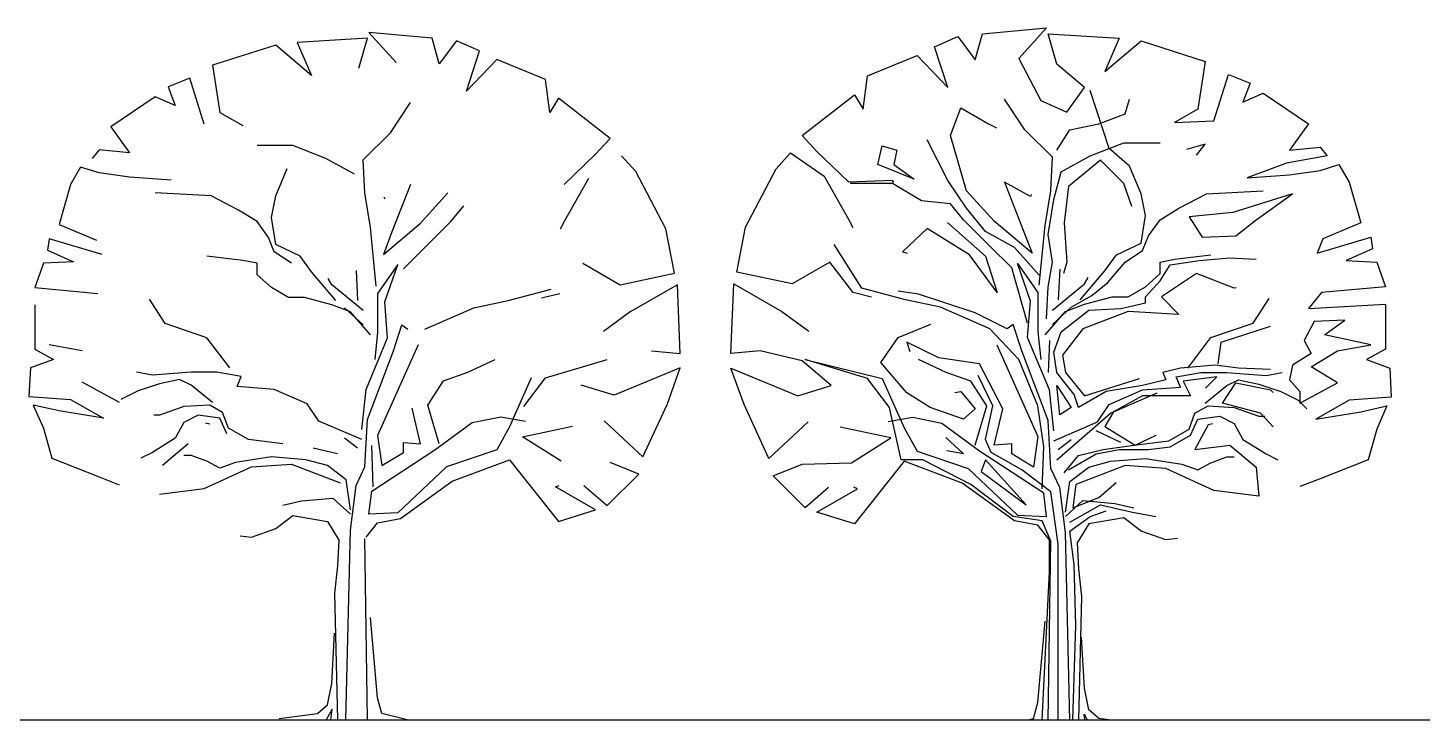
# Model space of a CAD drawing. Header units: millimetres. Extents: x 217.2 to 255.1, y 166.7 to 190.9.
# Drawn here: x 238.8 to 246.91, y 171.92 to 175.95 of the extents above; entities that cross this region are included whole.
import ezdxf

# ---------------------------------------------------------------- set-up
doc = ezdxf.new("R2010")
doc.units = ezdxf.units.MM
doc.layers.add('s', color=145, linetype='Continuous')
doc.layers.add('trees', color=104, linetype='Continuous')

msp = doc.modelspace()

# ---------------------------------------------------------------- linework, layer by layer
at = {"layer": 's', "color": 0}
msp.add_line((217.1888, 171.9233), (255.1288, 171.9233), dxfattribs=at)
at = {"layer": 'trees', "color": 84, "true_color": 0x2aaf18}
for p, q in [((241.1544, 175.888), (240.7873, 175.9214)), ((240.7873, 175.9214), (240.9458, 175.7463)), ((240.2449, 175.8463), (239.8777, 175.7296)), ((240.4535, 175.6712), (240.2449, 175.8463)), ((240.7789, 175.888), (240.37, 175.863)), ((240.37, 175.863), (240.4535, 175.6712)), ((241.1962, 175.7379), (241.1544, 175.888)), ((241.2963, 175.8713), (241.1962, 175.7379)), ((241.4298, 175.813), (241.2963, 175.8713)), ((241.3547, 175.5795), (241.4298, 175.813)), ((241.53, 175.7629), (241.3547, 175.5795)), ((239.8777, 175.7296), (239.9194, 175.4544)), ((244.6018, 175.3553), (244.4833, 175.5329)), ((245.1857, 175.4483), (245.211, 175.5329)), ((245.9895, 175.5667), (246.2518, 175.3891)), ((245.651, 175.2707), (245.5432, 175.2393)), ((245.6011, 175.2066), (245.651, 175.2707)), ((246.1249, 175.1608), (245.8964, 175.0762)), ((245.8964, 175.0762), (246.1418, 175.0931)), ((245.4987, 174.8986), (245.6595, 174.9832)), ((245.6595, 174.9832), (245.9895, 175.0001)), ((246.6495, 173.6133), (246.5987, 173.4357))]:
    msp.add_line(p, q, dxfattribs=at)
at = {"layer": 'trees', "color": 97, "true_color": 0x25742c}
for p, q in [((244.3141, 175.7612), (244.3564, 175.9134)), ((244.3564, 175.9134), (244.7287, 175.9472)), ((244.7287, 175.9472), (244.568, 175.7696)), ((244.788, 175.7358), (244.7372, 175.9134)), ((244.7372, 175.9134), (245.1518, 175.888)), ((240.7289, 175.7129), (240.7789, 175.888)), ((244.0772, 175.8373), (244.2126, 175.8965)), ((244.2126, 175.8965), (244.3141, 175.7612)), ((245.2787, 175.8711), (245.651, 175.7527)), ((243.688, 175.6682), (243.9757, 175.7865)), ((243.6626, 175.4737), (243.688, 175.6682)), ((245.7864, 175.6766), (245.9133, 175.6259)), ((239.8276, 175.3876), (239.7442, 175.6545)), ((245.9133, 175.6259), (245.871, 175.5159)), ((243.3072, 175.3215), (243.6118, 175.5582)), ((243.6118, 175.5582), (243.6626, 175.4737)), ((245.871, 175.5159), (245.9895, 175.5667)), ((239.9194, 175.4544), (240.0529, 175.3793)), ((244.3903, 175.3891), (244.4365, 175.366)), ((246.2518, 175.3891), (246.1418, 175.2369)), ((242.1058, 175.2125), (242.1892, 175.3043)), ((243.3918, 175.2284), (243.3072, 175.3215)), ((243.1549, 175.127), (243.2395, 175.22)), ((246.1418, 175.2369), (246.3195, 175.2538)), ((246.3195, 175.2538), (246.3618, 175.2031)), ((239.11, 175.1375), (239.0515, 175.0374)), ((239.2184, 175.1041), (239.11, 175.1375)), ((239.3937, 175.0791), (239.2184, 175.1041)), ((242.9772, 174.7887), (243.1549, 175.127)), ((246.3195, 175.1185), (246.4295, 175.1523)), ((246.4295, 175.1523), (246.4887, 175.0509)), ((246.4887, 175.0509), (246.5564, 174.8141)), ((242.9264, 174.5266), (242.9772, 174.7887)), ((244.1521, 174.8145), (244.1534, 174.8141)), ((245.558, 174.8479), (245.6341, 174.7295)), ((238.9264, 174.7205), (238.918, 174.6538)), ((246.6156, 174.7295), (246.6241, 174.6619)), ((246.6241, 174.6619), (246.4718, 174.5942)), ((238.893, 174.5787), (238.8429, 174.4369)), ((246.4718, 174.5942), (246.6495, 174.5858)), ((246.6495, 174.5858), (246.7003, 174.442)), ((242.2476, 174.4536), (242.5647, 174.5203)), ((242.5814, 174.4536), (242.306, 174.2952)), ((242.8926, 174.053), (242.9095, 174.4589)), ((238.8429, 174.4369), (239.2101, 174.4036)), ((238.8429, 174.3369), (238.8429, 174.0783)), ((246.7003, 174.3405), (246.7003, 174.0784)), ((243.8657, 174.146), (244.0552, 174.225)), ((246.4633, 174.2475), (246.2857, 174.2391)), ((238.8429, 174.0783), (238.9514, 174.0199)), ((239.1183, 174.07), (238.9264, 174.1033)), ((246.7003, 174.0784), (246.5903, 174.0192)), ((238.8179, 173.9699), (238.8095, 173.8031)), ((238.9514, 174.0199), (238.8179, 173.9699)), ((242.9687, 173.7571), (242.8926, 173.9685)), ((246.5903, 174.0192), (246.7256, 173.9685)), ((246.7256, 173.9685), (246.7341, 173.7993)), ((239.3353, 173.7698), (239.1183, 173.8865)), ((245.4057, 173.9431), (245.4226, 173.9008)), ((245.5072, 173.8585), (245.4818, 173.9177)), ((238.8095, 173.8031), (239.0515, 173.7864)), ((239.4438, 173.8365), (239.3436, 173.7864)), ((242.2142, 173.8115), (242.0223, 173.8698)), ((246.7341, 173.7993), (246.4887, 173.7824)), ((238.9848, 173.7197), (238.8346, 173.7531)), ((238.8346, 173.7531), (238.893, 173.6196)), ((239.2435, 173.678), (238.9848, 173.7197)), ((239.0515, 173.7864), (239.2435, 173.678)), ((242.3811, 173.4529), (242.523, 173.7614)), ((243.1126, 173.4442), (242.9687, 173.7571)), ((246.5564, 173.7148), (246.7087, 173.7486)), ((246.7087, 173.7486), (246.6495, 173.6133)), ((242.1545, 173.6632), (242.3811, 173.4529)), ((243.9503, 173.6809), (243.8064, 173.6556)), ((238.893, 173.6196), (238.9431, 173.4445)), ((243.8995, 173.6218), (243.9757, 173.4865)), ((238.9431, 173.4445), (239.2184, 173.3361)), ((242.3561, 173.3528), (242.1892, 173.4195)), ((243.8995, 173.4273), (243.6118, 173.0636)), ((244.0095, 173.4357), (243.8826, 173.4357)), ((245.5157, 173.4103), (245.6087, 173.3765)), ((246.5987, 173.4357), (246.3195, 173.3258)), ((239.2184, 173.3361), (239.3346, 173.2907)), ((242.1725, 173.1693), (242.3561, 173.3528)), ((243.3241, 173.1567), (243.138, 173.3427)), ((245.7018, 173.2581), (245.4226, 173.385)), ((245.9472, 173.3934), (245.9641, 173.2243)), ((246.3195, 173.3258), (246.2017, 173.2797)), ((241.8721, 173.2777), (241.8937, 173.287)), ((242.1058, 173.1443), (241.8721, 173.2777)), ((242.0375, 173.2859), (242.1725, 173.1693)), ((245.9641, 173.2243), (245.7018, 173.2581)), ((241.8888, 173.0776), (242.1058, 173.1443)), ((243.6118, 173.0636), (243.3918, 173.1313))]:
    msp.add_line(p, q, dxfattribs=at)
at = {"layer": 'trees', "color": 97, "true_color": 0x279b30}
for p, q in [((244.1534, 175.6005), (244.0772, 175.8373)), ((245.1518, 175.888), (245.0672, 175.6935)), ((245.0672, 175.6935), (245.2787, 175.8711)), ((241.8137, 175.6462), (241.53, 175.7629)), ((243.9757, 175.7865), (244.1534, 175.6005)), ((245.651, 175.7527), (245.6087, 175.4737)), ((245.7018, 175.406), (245.7864, 175.6766)), ((239.7442, 175.6545), (239.619, 175.6045)), ((239.619, 175.6045), (239.6607, 175.4961)), ((241.8387, 175.4544), (241.8137, 175.6462)), ((239.5439, 175.5461), (239.2852, 175.371)), ((239.6607, 175.4961), (239.5439, 175.5461)), ((241.8888, 175.5378), (241.8387, 175.4544)), ((242.1892, 175.3043), (241.8888, 175.5378)), ((244.1703, 175.3215), (244.2295, 175.4821)), ((244.2295, 175.4821), (244.3903, 175.3891)), ((245.6087, 175.4737), (245.4733, 175.3976)), ((239.2852, 175.371), (239.3937, 175.2209)), ((245.4733, 175.3976), (245.7018, 175.406)), ((243.7472, 175.1523), (243.7726, 175.2623)), ((243.7726, 175.2623), (243.8572, 175.2369)), ((239.2184, 175.2375), (239.1767, 175.1875)), ((239.3937, 175.2209), (239.2184, 175.2375)), ((242.3394, 175.1124), (242.256, 175.2042)), ((243.2395, 175.22), (243.4341, 175.0847)), ((243.578, 175.0509), (243.3918, 175.2284)), ((243.8572, 175.2369), (243.8403, 175.1523)), ((246.3618, 175.2031), (246.1249, 175.1608)), ((242.5147, 174.7789), (242.3394, 175.1124)), ((246.1418, 175.0931), (246.3195, 175.1185)), ((239.0515, 175.0374), (238.9848, 174.8039)), ((243.8318, 175.0593), (243.578, 175.0509)), ((243.8318, 175.0424), (243.5864, 175.0424)), ((243.8405, 175.0484), (243.8318, 175.0593)), ((238.9848, 174.8039), (239.2018, 174.7121)), ((242.5647, 174.5203), (242.5147, 174.7789)), ((245.8287, 174.738), (245.9472, 174.831)), ((246.5564, 174.8141), (246.3364, 174.7211)), ((239.2351, 174.6287), (238.9264, 174.7205)), ((246.3026, 174.6365), (246.6156, 174.7295)), ((246.3364, 174.7211), (246.3026, 174.6365)), ((238.918, 174.6538), (239.0682, 174.587)), ((239.0682, 174.587), (238.893, 174.5787)), ((243.468, 174.5858), (243.248, 174.4589)), ((242.5981, 174.0533), (242.5814, 174.4536)), ((242.9095, 174.4589), (243.1887, 174.2982)), ((243.248, 174.4589), (242.9264, 174.5266)), ((246.328, 174.4082), (246.2518, 174.3152)), ((246.7003, 174.442), (246.328, 174.4082)), ((243.1887, 174.2982), (243.3464, 174.1837)), ((246.2518, 174.3152), (246.7003, 174.3405)), ((246.2857, 174.2391), (246.2264, 174.1291)), ((246.3449, 174.1629), (246.4633, 174.2475)), ((246.2264, 174.1291), (246.2687, 174.053)), ((246.6156, 174.1038), (246.3449, 174.1629)), ((242.4312, 174.07), (242.5981, 174.0533)), ((243.0618, 174.0699), (242.8926, 174.053)), ((243.3072, 174.0107), (243.0618, 174.0699)), ((246.2687, 174.053), (246.1587, 173.9854)), ((246.2687, 173.9769), (246.421, 174.0699)), ((246.421, 174.0699), (246.6156, 174.1038)), ((242.5981, 173.9699), (242.2142, 173.8115)), ((242.523, 173.7614), (242.5981, 173.9699)), ((242.8926, 173.9685), (243.2818, 173.8078)), ((243.4764, 173.867), (243.3072, 174.0107)), ((243.688, 173.9093), (243.3241, 174.0192)), ((243.3241, 174.0192), (243.7726, 173.9093)), ((246.1587, 173.9854), (246.1418, 173.9008)), ((246.421, 173.8839), (246.2687, 173.9769)), ((246.1418, 173.9008), (246.201, 173.8332)), ((246.201, 173.7655), (246.421, 173.8839)), ((243.2818, 173.8078), (243.4764, 173.867)), ((246.091, 173.8332), (246.1926, 173.7824)), ((246.201, 173.8332), (246.201, 173.7655)), ((246.1926, 173.7824), (246.2433, 173.7317)), ((246.4887, 173.7824), (246.2941, 173.6725)), ((243.3424, 173.6574), (243.1126, 173.4442)), ((246.2941, 173.6725), (246.5564, 173.7148)), ((243.138, 173.3427), (243.3072, 173.4103)), ((243.3072, 173.4103), (243.5949, 173.4188)), ((243.4611, 173.2748), (243.3241, 173.1567)), ((243.3918, 173.1313), (243.6287, 173.2666)), ((243.6287, 173.2666), (243.6068, 173.276))]:
    msp.add_line(p, q, dxfattribs=at)
at = {"layer": 'trees', "color": 55, "true_color": 0x97922b}
for p, q in [((244.568, 175.7696), (244.6949, 175.5244)), ((244.9487, 175.6005), (244.788, 175.7358)), ((244.8472, 175.4568), (244.9487, 175.6005)), ((245.0926, 175.2453), (244.9826, 175.5836)), ((244.6949, 175.5244), (244.8472, 175.4568)), ((245.0333, 175.3891), (245.1857, 175.4483)), ((244.7626, 175.1946), (244.6018, 175.3553)), ((244.788, 175.2369), (244.8641, 175.3553)), ((244.8641, 175.3553), (245.0333, 175.3891)), ((244.1534, 175.0593), (244.0349, 175.2961)), ((244.2634, 175.0001), (244.1703, 175.3215)), ((244.9826, 175.2031), (245.1772, 175.2792)), ((245.1772, 175.2792), (245.3887, 175.2792)), ((243.9587, 175.0678), (243.7472, 175.1523)), ((243.8403, 175.1523), (243.9587, 175.0678)), ((243.4341, 175.0847), (243.578, 174.831)), ((244.001, 174.9409), (243.8318, 175.0424)), ((244.2634, 174.8986), (244.1534, 175.0593)), ((245.2237, 174.9086), (245.1772, 175.0424)), ((244.1703, 174.924), (244.001, 174.9409)), ((244.4241, 174.8225), (244.2634, 175.0001)), ((246.1587, 174.9832), (245.8118, 174.8733)), ((245.9472, 174.831), (246.1587, 174.9832)), ((244.2464, 174.831), (244.1703, 174.924)), ((244.3733, 174.7633), (244.2634, 174.8986)), ((243.578, 174.831), (243.6019, 174.7858)), ((244.0349, 174.7803), (243.891, 174.645)), ((243.6541, 174.4335), (243.4934, 174.6872)), ((243.891, 174.645), (243.9169, 174.6377)), ((243.6034, 174.4082), (243.468, 174.5858)), ((243.7106, 174.3823), (243.6034, 174.4082)), ((243.908, 174.3659), (243.6541, 174.4335)), ((243.9841, 174.3997), (243.8657, 174.4166)), ((245.9303, 174.2306), (246.0233, 174.3744)), ((244.111, 174.3236), (243.908, 174.3659)), ((245.6849, 174.146), (245.9303, 174.2306)), ((245.7441, 174.1207), (246.0318, 174.2137)), ((245.7103, 173.9854), (245.5072, 173.9685)), ((246.0318, 173.96), (245.8457, 173.9685)), ((245.4818, 173.9177), (245.6257, 173.9431)), ((245.778, 173.9431), (246.0064, 173.9262)), ((245.778, 173.867), (245.8457, 173.9008)), ((245.8287, 173.8839), (246.0318, 173.8416)), ((245.8457, 173.9008), (245.9641, 173.8754)), ((246.0064, 173.9262), (246.0995, 173.9431)), ((245.651, 173.7655), (245.778, 173.867)), ((245.9641, 173.8754), (246.091, 173.8332)), ((246.0318, 173.8416), (246.0467, 173.8267)), ((245.5918, 173.7063), (245.668, 173.7486)), ((245.668, 173.7486), (245.8203, 173.7401)), ((245.8203, 173.7401), (245.9641, 173.6894)), ((245.558, 173.6133), (245.5918, 173.7063)), ((245.668, 173.6387), (245.5918, 173.4949)), ((245.6087, 173.6725), (245.7357, 173.6894)), ((245.6938, 173.6447), (245.668, 173.6387)), ((245.8203, 173.6471), (245.871, 173.5541)), ((245.9641, 173.6894), (245.998, 173.6894)), ((246.0473, 173.6279), (245.9726, 173.7063)), ((245.4395, 173.5456), (245.558, 173.6133)), ((245.448, 173.5118), (245.5664, 173.5795)), ((245.321, 173.4949), (245.448, 173.5118)), ((245.7949, 173.5203), (245.9472, 173.3934)), ((245.778, 173.4526), (245.8203, 173.4526)), ((246.0064, 173.4695), (246.0741, 173.4357))]:
    msp.add_line(p, q, dxfattribs=at)
at = {"layer": 'trees', "color": 45, "true_color": 0xba8d4a}
for p, q in [((240.9124, 175.3376), (241.0293, 175.5127)), ((240.345, 175.2626), (240.1364, 175.2626)), ((240.5369, 175.1875), (240.345, 175.2626)), ((240.7539, 175.1792), (240.9124, 175.3376)), ((240.7038, 175.0958), (240.5369, 175.1875)), ((240.7622, 174.9873), (240.7539, 175.1792)), ((241.9222, 175.0374), (242.1058, 175.2125)), ((245.0418, 175.1777), (244.8557, 175.0255)), ((245.2787, 174.9832), (245.211, 175.1439)), ((239.6357, 175.0624), (239.3937, 175.0791)), ((241.0293, 175.0374), (240.9208, 174.7622)), ((242.064, 175.0707), (241.9222, 174.8206)), ((239.8693, 174.9707), (239.5439, 174.9873)), ((245.8118, 174.8733), (245.558, 174.8479)), ((241.9222, 174.8206), (241.8986, 174.776)), ((245.2872, 174.6534), (245.321, 174.738)), ((242.0307, 174.5787), (242.2476, 174.4536)), ((244.7626, 174.3067), (244.9487, 174.4589)), ((239.6023, 174.2284), (239.5105, 174.3702)), ((241.5967, 174.3619), (241.8471, 174.4286)), ((244.3141, 174.2898), (243.9841, 174.3997)), ((244.3987, 174.1968), (244.111, 174.3236)), ((239.8443, 174.145), (239.6023, 174.2284)), ((243.7641, 174.0023), (243.8657, 174.146)), ((241.8137, 173.9115), (242.1725, 174.0199)), ((243.9164, 173.8247), (243.7641, 174.0023)), ((245.8457, 173.9685), (245.7103, 173.9854)), ((243.8149, 173.7401), (243.688, 173.9093)), ((243.7726, 173.9093), (243.8995, 173.6218)), ((245.5241, 173.8924), (245.5664, 173.8078)), ((245.6257, 173.9431), (245.778, 173.9431)), ((245.7526, 173.7655), (245.8287, 173.8839)), ((239.5689, 173.8782), (239.4438, 173.8365)), ((244.8049, 173.6979), (244.788, 173.867)), ((243.8826, 173.4357), (243.8149, 173.7401)), ((245.9726, 173.7063), (245.7526, 173.7655)), ((244.1195, 173.6471), (243.9503, 173.6809)), ((245.5664, 173.5795), (245.6087, 173.6725)), ((245.7357, 173.6894), (245.8203, 173.6471)), ((241.6802, 173.5696), (241.9707, 173.6318)), ((241.9055, 173.4278), (241.6802, 173.5696)), ((243.8234, 173.5626), (243.5288, 173.6256)), ((243.5949, 173.4188), (243.8234, 173.5626)), ((245.2364, 173.5203), (245.4395, 173.5456)), ((245.5918, 173.4949), (245.7949, 173.5203)), ((245.871, 173.5541), (246.0064, 173.4695)), ((241.6051, 173.4362), (241.8888, 173.0776)), ((245.3041, 173.4442), (245.5157, 173.4103)), ((245.6087, 173.3765), (245.6849, 173.4188)), ((245.6849, 173.4188), (245.778, 173.4526)), ((244.8049, 173.275), (244.7541, 173.385)), ((244.8641, 171.922), (244.8387, 173.0129)), ((244.7372, 171.922), (244.7541, 172.9622))]:
    msp.add_line(p, q, dxfattribs=at)
at = {"layer": 'trees', "color": 49, "true_color": 0x594322}
for p, q in [((244.7541, 175.0001), (244.7626, 175.1946)), ((244.8133, 175.11), (244.9826, 175.2031)), ((245.211, 175.1439), (245.0926, 175.2453)), ((244.771, 174.9494), (244.8133, 175.11)), ((245.1772, 175.0424), (245.0418, 175.1777)), ((244.4833, 175.0509), (244.5933, 174.7718)), ((245.3887, 174.831), (245.4987, 174.8986)), ((244.3987, 174.6788), (244.2464, 174.831)), ((245.6341, 174.7295), (245.8287, 174.738)), ((244.3733, 174.6196), (244.441, 174.4082)), ((244.6864, 174.5097), (244.5426, 174.6703)), ((245.4733, 174.6027), (245.6849, 174.628)), ((245.6172, 174.5942), (245.7949, 174.6111)), ((245.7949, 174.6111), (245.9472, 174.6027)), ((244.6187, 174.2306), (244.5257, 174.5519)), ((244.991, 174.3913), (245.0841, 174.4674)), ((245.8203, 174.4335), (245.6003, 174.5181)), ((244.7287, 174.256), (244.7372, 174.442)), ((245.8307, 174.4359), (245.8203, 174.4335)), ((244.8133, 174.1799), (244.9741, 174.3067)), ((244.7457, 173.8416), (244.6187, 174.146)), ((244.7457, 174.1291), (244.7372, 173.9431)), ((241.0727, 174.1033), (240.8373, 173.5779)), ((244.1026, 174.0277), (243.9164, 174.1207)), ((243.9164, 174.1207), (243.9333, 174.0654)), ((244.4393, 174.1037), (244.678, 173.571)), ((244.7372, 173.664), (244.5849, 174.0699)), ((244.788, 173.9431), (244.771, 174.0615)), ((244.8218, 174.0446), (244.8387, 173.9431)), ((244.1449, 173.9431), (243.9841, 174.0192)), ((244.678, 173.7486), (244.568, 174.0192)), ((244.3818, 173.7486), (244.2887, 173.8924)), ((244.8218, 173.9008), (244.788, 173.9431)), ((244.8895, 173.8162), (244.8218, 173.9008)), ((244.8387, 173.9431), (244.9487, 173.8078)), ((244.9487, 173.8078), (245.2697, 173.9084)), ((240.4284, 173.7614), (240.2365, 173.8448)), ((240.7455, 173.6113), (240.7706, 173.8448)), ((244.771, 173.6048), (244.7457, 173.8416)), ((244.788, 173.867), (244.8726, 173.7401)), ((244.9149, 173.7401), (244.8895, 173.8162)), ((245.0757, 173.8332), (244.9149, 173.7401)), ((245.0926, 173.7571), (245.2872, 173.8416)), ((240.4952, 173.6613), (240.4284, 173.7614)), ((244.3141, 173.5203), (244.3818, 173.7486)), ((244.7118, 173.5118), (244.678, 173.7486)), ((244.8726, 173.7401), (244.8049, 173.6979)), ((240.7455, 173.5529), (240.4952, 173.6613)), ((240.7622, 173.3945), (240.7789, 173.6697)), ((244.3395, 173.4865), (244.1195, 173.6471)), ((244.7541, 173.385), (244.7372, 173.664)), ((244.771, 173.5456), (245.0249, 173.6556)), ((244.9657, 173.5879), (245.101, 173.7063)), ((240.7205, 173.5029), (240.6454, 173.5613)), ((240.8373, 173.5779), (240.8624, 173.4028)), ((244.678, 173.571), (244.6526, 173.3934)), ((244.788, 173.4357), (244.9657, 173.5879)), ((240.6037, 173.4695), (240.4618, 173.5029)), ((240.8123, 173.2777), (240.804, 173.5196)), ((240.804, 173.2527), (241.1711, 173.4946)), ((240.8624, 173.4028), (240.9875, 173.4779)), ((244.7033, 173.2666), (244.7118, 173.5118)), ((244.7964, 173.4949), (244.8726, 173.5541)), ((240.103, 173.3945), (240.3367, 173.4112)), ((240.4201, 173.4362), (240.2198, 173.4529)), ((240.3367, 173.4112), (240.6204, 173.3027)), ((240.5453, 173.4028), (240.4201, 173.4362)), ((240.6538, 173.3194), (240.5453, 173.4028)), ((240.7122, 173.2861), (240.7622, 173.3945)), ((244.238, 173.3004), (243.8995, 173.4273)), ((244.2887, 173.292), (244.0095, 173.4357)), ((240.6788, 173.1443), (240.6538, 173.3194)), ((240.6788, 173.0275), (240.7122, 173.2861)), ((240.7873, 173.1193), (240.804, 173.2527)), ((244.5426, 173.0806), (244.238, 173.3004)), ((244.8387, 173.1313), (244.8641, 173.3089)), ((240.3951, 173.1943), (240.2866, 173.1693)), ((240.5787, 173.211), (240.3951, 173.1943)), ((240.6788, 173.1193), (240.5787, 173.211)), ((244.9149, 172.8015), (244.9318, 172.6408)), ((244.9318, 172.6408), (244.9153, 171.9233)), ((244.678, 172.0235), (244.7203, 172.4971))]:
    msp.add_line(p, q, dxfattribs=at)
at = {"layer": 'trees', "color": 47, "true_color": 0x8d6a35}
for p, q in [((240.2449, 174.9707), (240.3116, 175.1291)), ((244.6357, 174.9663), (244.4833, 175.0509)), ((244.8557, 175.0255), (244.8303, 174.8141)), ((240.0279, 174.8873), (239.8693, 174.9707)), ((240.2198, 174.8456), (240.2449, 174.9707)), ((240.7956, 174.7872), (240.7622, 174.9873)), ((240.8744, 174.9651), (240.8791, 174.954)), ((241.0877, 174.8122), (241.2462, 174.9873)), ((244.6404, 174.9776), (244.6357, 174.9663)), ((244.7203, 174.7972), (244.7541, 175.0001)), ((244.7372, 174.7464), (244.771, 174.9494)), ((245.3041, 174.8564), (245.2787, 174.9832)), ((240.1364, 174.8206), (240.0279, 174.8873)), ((241.2629, 174.8206), (241.338, 174.9123)), ((245.2787, 174.6957), (245.3041, 174.8564)), ((240.2031, 174.7288), (240.1364, 174.8206)), ((240.2449, 174.6871), (240.2198, 174.8456)), ((240.829, 174.4453), (240.7956, 174.7872)), ((240.8707, 174.6287), (241.0877, 174.8122)), ((241.1127, 174.6704), (241.2629, 174.8206)), ((244.2803, 174.628), (244.0349, 174.7803)), ((244.1534, 174.8141), (244.3733, 174.6196)), ((244.6441, 174.6365), (244.4241, 174.8225)), ((244.6864, 174.4505), (244.7203, 174.7972)), ((244.8303, 174.8141), (244.8472, 174.5858)), ((245.321, 174.738), (245.3887, 174.831)), ((240.2365, 174.6454), (240.2031, 174.7288)), ((240.9208, 174.7622), (240.8707, 174.6287)), ((244.5426, 174.6703), (244.3733, 174.7633)), ((244.5933, 174.7718), (244.6441, 174.6365)), ((244.7626, 174.5858), (244.7372, 174.7464)), ((245.1349, 174.628), (245.2787, 174.6957)), ((240.0529, 174.5954), (239.8443, 174.6204)), ((240.3367, 174.5787), (240.2365, 174.6454)), ((240.3867, 174.6204), (240.2449, 174.6871)), ((240.4535, 174.5287), (240.3867, 174.6204)), ((240.9875, 174.5453), (241.1127, 174.6704)), ((244.441, 174.4082), (244.2803, 174.628)), ((244.5257, 174.5519), (244.3987, 174.6788)), ((245.0672, 174.535), (245.1349, 174.628)), ((245.1857, 174.5858), (245.2872, 174.6534)), ((240.1364, 174.5787), (240.0529, 174.5954)), ((240.1364, 174.512), (240.1364, 174.5787)), ((240.7122, 174.537), (240.7205, 174.3619)), ((240.9542, 174.5704), (240.8373, 174.4036)), ((240.8791, 174.3535), (240.9542, 174.5704)), ((244.6357, 174.3574), (244.5595, 174.5773)), ((244.5595, 174.5773), (244.678, 174.4082)), ((244.7372, 174.442), (244.7626, 174.5858)), ((244.8049, 174.5435), (244.7964, 174.3659)), ((244.8472, 174.5858), (244.8268, 174.5185)), ((244.9233, 174.3659), (245.0672, 174.535)), ((245.0841, 174.4674), (245.1857, 174.5858)), ((245.3887, 174.5858), (245.4733, 174.6027)), ((245.3887, 174.5181), (245.3887, 174.5858)), ((245.3887, 174.4758), (245.448, 174.5688)), ((245.448, 174.5688), (245.6172, 174.5942)), ((240.2198, 174.4369), (240.1364, 174.512)), ((240.5953, 174.3619), (240.4535, 174.5287)), ((240.5703, 174.4536), (240.5491, 174.4893)), ((240.7539, 174.3035), (240.5703, 174.4536)), ((244.9487, 174.4589), (244.9702, 174.4951)), ((245.3041, 174.442), (245.3887, 174.5181)), ((245.3041, 174.3828), (245.3887, 174.4758)), ((245.6003, 174.5181), (245.3972, 174.3828)), ((240.32, 174.3786), (240.2198, 174.4369)), ((240.4118, 174.3786), (240.32, 174.3786)), ((240.5703, 174.3369), (240.4118, 174.3786)), ((240.8373, 174.4036), (240.8373, 174.1784)), ((241.7914, 174.3781), (241.8971, 174.4036)), ((244.678, 174.4082), (244.678, 174.1799)), ((244.8726, 174.3236), (244.991, 174.3913)), ((244.9487, 174.3405), (245.1095, 174.3828)), ((245.1095, 174.3828), (245.2026, 174.3828)), ((245.2026, 174.3828), (245.3041, 174.442)), ((245.3041, 174.349), (245.3041, 174.3828)), ((245.3972, 174.3828), (245.4987, 174.2813)), ((240.6788, 174.2952), (240.5703, 174.3369)), ((240.7539, 174.2201), (240.6454, 174.3202)), ((240.7956, 174.1617), (240.6788, 174.2952)), ((240.8958, 174.145), (240.8791, 174.3535)), ((241.1127, 174.1951), (241.3964, 174.3202)), ((241.3964, 174.3202), (241.5967, 174.3619)), ((242.306, 174.2952), (242.1506, 174.1822)), ((244.5003, 174.1968), (244.3141, 174.2898)), ((244.6187, 174.146), (244.6357, 174.3574)), ((244.7203, 174.1629), (244.8387, 174.2982)), ((244.7626, 174.2221), (244.8726, 174.3236)), ((244.8387, 174.2982), (244.9487, 174.3405)), ((245.2026, 174.2982), (244.9403, 174.1968)), ((244.9741, 174.3067), (245.1603, 174.3152)), ((245.1603, 174.3152), (245.3041, 174.349)), ((245.4987, 174.2813), (245.2026, 174.2982)), ((240.9291, 174.07), (240.9792, 174.2201)), ((240.9792, 174.2201), (241.0126, 174.1951)), ((244.5341, 174.2221), (244.5003, 174.1968)), ((244.5849, 174.0699), (244.5341, 174.2221)), ((239.9778, 173.9699), (239.8443, 174.145)), ((240.7706, 173.8448), (240.8958, 174.145)), ((240.8373, 174.1784), (240.8207, 174.0199)), ((244.568, 174.0192), (244.3987, 174.1968)), ((244.678, 174.1799), (244.6949, 174.0192)), ((244.771, 174.0615), (244.8133, 174.1799)), ((244.9403, 174.1968), (244.8218, 174.0446)), ((245.5495, 173.9685), (245.6849, 174.146)), ((240.7789, 173.6697), (240.9291, 174.07)), ((245.7272, 173.9938), (245.7441, 174.1207)), ((241.3631, 173.9449), (241.5216, 174.0199)), ((244.3395, 173.9938), (244.1026, 174.0277)), ((244.4749, 173.7317), (244.3395, 173.9938)), ((245.5072, 173.9685), (245.4057, 173.9431)), ((239.5272, 173.9282), (239.4354, 173.9449)), ((239.7525, 173.9449), (239.5272, 173.9282)), ((239.6858, 173.9032), (239.5689, 173.8782)), ((239.7525, 173.8698), (239.6858, 173.9032)), ((239.9027, 173.9449), (239.7525, 173.9449)), ((240.0446, 173.9199), (239.9027, 173.9449)), ((240.0195, 173.8615), (240.0446, 173.9199)), ((241.1294, 173.7531), (241.2212, 173.8949)), ((241.2212, 173.8949), (241.3631, 173.9449)), ((241.7302, 173.9115), (241.6051, 173.628)), ((241.6885, 173.7447), (241.8137, 173.9115)), ((244.2887, 173.8924), (244.1449, 173.9431)), ((244.4157, 173.7486), (244.331, 173.9262)), ((245.4226, 173.9008), (245.2872, 173.867)), ((245.7187, 173.9177), (245.5241, 173.8924)), ((245.6595, 173.8585), (245.7187, 173.9177)), ((239.8777, 173.7698), (239.7525, 173.8698)), ((240.2365, 173.8448), (240.0195, 173.8615)), ((244.0518, 173.7401), (243.9164, 173.8247)), ((244.1948, 173.8269), (244.2295, 173.8332)), ((244.2295, 173.8332), (244.3141, 173.7317)), ((245.2872, 173.867), (245.0757, 173.8332)), ((245.101, 173.7063), (245.3718, 173.8247)), ((245.2872, 173.8078), (245.118, 173.7148)), ((245.2872, 173.8416), (245.5072, 173.8585)), ((245.5664, 173.8078), (245.2872, 173.8078)), ((245.6544, 173.8514), (245.6595, 173.8585)), ((239.7108, 173.7447), (239.5689, 173.6947)), ((239.861, 173.7531), (239.7108, 173.7447)), ((239.9361, 173.7114), (239.861, 173.7531)), ((241.0877, 173.5279), (241.0376, 173.7364)), ((241.1962, 173.5279), (241.1294, 173.7531)), ((244.2464, 173.6725), (244.0518, 173.7401)), ((244.3141, 173.7317), (244.2464, 173.6725)), ((244.3733, 173.5541), (244.4157, 173.7486)), ((244.4241, 173.5203), (244.4749, 173.7317)), ((245.0249, 173.6556), (245.0926, 173.7571)), ((239.5689, 173.6947), (239.5355, 173.6947)), ((239.7108, 173.653), (239.6607, 173.5613)), ((239.7942, 173.6947), (239.7108, 173.653)), ((239.9194, 173.678), (239.7942, 173.6947)), ((239.8355, 173.6507), (239.861, 173.6447)), ((239.9611, 173.5863), (239.9194, 173.678)), ((239.9695, 173.6196), (239.9361, 173.7114)), ((241.1711, 173.4946), (241.3881, 173.653)), ((241.3881, 173.653), (241.555, 173.6864)), ((241.555, 173.6864), (241.6969, 173.6613)), ((245.118, 173.7148), (245.0672, 173.6302)), ((239.6607, 173.5613), (239.5272, 173.4779)), ((240.0863, 173.5529), (239.9695, 173.6196)), ((241.6051, 173.628), (241.53, 173.4946)), ((244.1427, 173.5658), (244.2464, 173.4695)), ((245.1603, 173.5372), (245.0164, 173.6048)), ((245.0672, 173.6302), (245.2449, 173.5203)), ((245.2449, 173.5203), (245.3657, 173.5787)), ((239.5272, 173.4779), (239.4604, 173.4445)), ((239.7358, 173.5279), (239.5856, 173.4028)), ((240.2866, 173.5279), (240.0863, 173.5529)), ((240.9875, 173.4779), (240.9875, 173.5363)), ((240.9875, 173.5363), (241.0877, 173.5279)), ((241.53, 173.4946), (241.2379, 173.3945)), ((243.9757, 173.4865), (244.2718, 173.385)), ((244.2464, 173.4695), (244.1494, 173.4883)), ((244.7118, 173.2412), (244.3395, 173.4865)), ((244.4072, 173.478), (244.3733, 173.5541)), ((244.5849, 173.3765), (244.4072, 173.478)), ((244.5257, 173.5287), (244.4241, 173.5203)), ((244.5257, 173.4695), (244.5257, 173.5287)), ((244.9149, 173.4611), (245.0587, 173.4949)), ((245.0164, 173.4695), (245.1518, 173.4949)), ((245.0587, 173.4949), (245.2364, 173.5203)), ((245.1518, 173.4949), (245.321, 173.4949)), ((239.7525, 173.4612), (239.7108, 173.4612)), ((239.8443, 173.4278), (239.7525, 173.4612)), ((239.8276, 173.2694), (240.103, 173.3945)), ((239.9194, 173.3861), (239.8443, 173.4278)), ((240.0112, 173.4195), (239.9194, 173.3861)), ((240.2198, 173.4529), (240.0112, 173.4195)), ((241.2379, 173.3945), (240.9542, 173.1276)), ((241.2713, 173.3111), (241.6051, 173.4362)), ((244.3733, 173.4357), (244.348, 173.3681)), ((244.6103, 173.1736), (244.3733, 173.4357)), ((244.6526, 173.3934), (244.5257, 173.4695)), ((244.8303, 173.3596), (244.9149, 173.4611)), ((244.8557, 173.3765), (245.0164, 173.4695)), ((245.1857, 173.4019), (244.898, 173.292)), ((244.9741, 173.3934), (245.101, 173.4273)), ((245.101, 173.4273), (245.3041, 173.4442)), ((245.4226, 173.385), (245.1857, 173.4019)), ((244.2718, 173.385), (244.5595, 173.1144)), ((244.348, 173.3681), (244.6103, 173.1736)), ((244.7541, 173.2497), (244.5849, 173.3765)), ((244.8641, 173.3089), (244.9741, 173.3934)), ((239.5689, 173.236), (239.8276, 173.2694)), ((240.9709, 173.0943), (241.2713, 173.3111)), ((244.5341, 173.1059), (244.2887, 173.292)), ((244.7287, 173.1059), (244.7118, 173.2412)), ((244.7964, 172.9453), (244.7541, 173.2497)), ((244.8387, 173.0129), (244.8049, 173.275)), ((244.898, 173.292), (244.881, 173.1567)), ((245.0333, 173.2159), (245.1337, 173.3034)), ((244.8387, 173.1059), (244.9403, 173.1989)), ((244.8641, 173.0721), (245.0418, 173.1736)), ((244.881, 173.1567), (245.0333, 173.2159)), ((244.9403, 173.1989), (245.1264, 173.182)), ((245.0418, 173.1736), (245.228, 173.1313)), ((245.1264, 173.182), (245.2364, 173.1567)), ((240.2449, 173.0359), (240.345, 173.1109)), ((240.345, 173.1109), (240.5453, 173.0776)), ((240.5453, 173.0776), (240.612, 172.9692)), ((240.7706, 172.9858), (240.8373, 173.0692)), ((240.9542, 173.1276), (240.7873, 173.1193)), ((240.8373, 173.0692), (240.9709, 173.0943)), ((244.7033, 173.0806), (244.5341, 173.1059)), ((244.678, 173.0552), (244.5426, 173.0806)), ((244.5595, 173.1144), (244.7287, 173.1059)), ((244.7541, 172.9622), (244.7033, 173.0806)), ((244.8641, 173.0214), (244.9826, 173.1059)), ((245.1772, 173.0975), (244.9741, 173.0636)), ((244.9826, 173.1059), (245.0757, 173.1397)), ((245.2787, 173.0214), (245.1772, 173.0975)), ((245.228, 173.1313), (245.3633, 173.1059)), ((240.037, 172.9936), (240.103, 172.9858)), ((240.103, 172.9858), (240.2449, 173.0359)), ((240.6531, 171.9233), (240.6788, 173.0275)), ((244.7457, 172.9706), (244.678, 173.0552)), ((244.8895, 172.8269), (244.8641, 173.0214)), ((244.9741, 173.0636), (244.9064, 172.9537)), ((245.4226, 172.9706), (245.2787, 173.0214)), ((240.612, 172.9692), (240.6037, 172.819)), ((240.7794, 171.9233), (240.7622, 172.9775)), ((244.7457, 172.7846), (244.7457, 172.9706)), ((244.7964, 172.3364), (244.7964, 172.9453)), ((244.9064, 172.9537), (244.9149, 172.8015)), ((245.4895, 172.9785), (245.4226, 172.9706)), ((244.898, 172.4717), (244.8895, 172.8269)), ((240.6037, 172.819), (240.587, 172.6606)), ((244.7033, 171.922), (244.7457, 172.7846)), ((240.587, 172.6606), (240.604, 171.9233)), ((240.8373, 172.0518), (240.7956, 172.5188)), ((240.5703, 172.1352), (240.587, 172.4271)), ((244.8816, 171.9233), (244.898, 172.4717)), ((244.9487, 172.1081), (244.9318, 172.4041)), ((244.7964, 171.9233), (244.7964, 172.3364)), ((240.5453, 172.0101), (240.5703, 172.1352)), ((244.9741, 171.9812), (244.9487, 172.1081)), ((240.8624, 171.9601), (240.8373, 172.0518)), ((244.6526, 171.9305), (244.678, 172.0235)), ((240.264, 171.9322), (240.4869, 171.9601)), ((240.4869, 171.9601), (240.5453, 172.0101)), ((240.5725, 171.9862), (240.5387, 171.9233)), ((240.5652, 171.9233), (240.5725, 171.9862)), ((241.0097, 171.9233), (240.8624, 171.9601)), ((244.9504, 171.9233), (244.9465, 171.957)), ((244.9465, 171.957), (244.9646, 171.9233)), ((245.0333, 171.9305), (244.9741, 171.9812)), ((244.6236, 171.9233), (244.6526, 171.9305)), ((245.0913, 171.9233), (245.0333, 171.9305))]:
    msp.add_line(p, q, dxfattribs=at)

doc.saveas('drawing.dxf')
